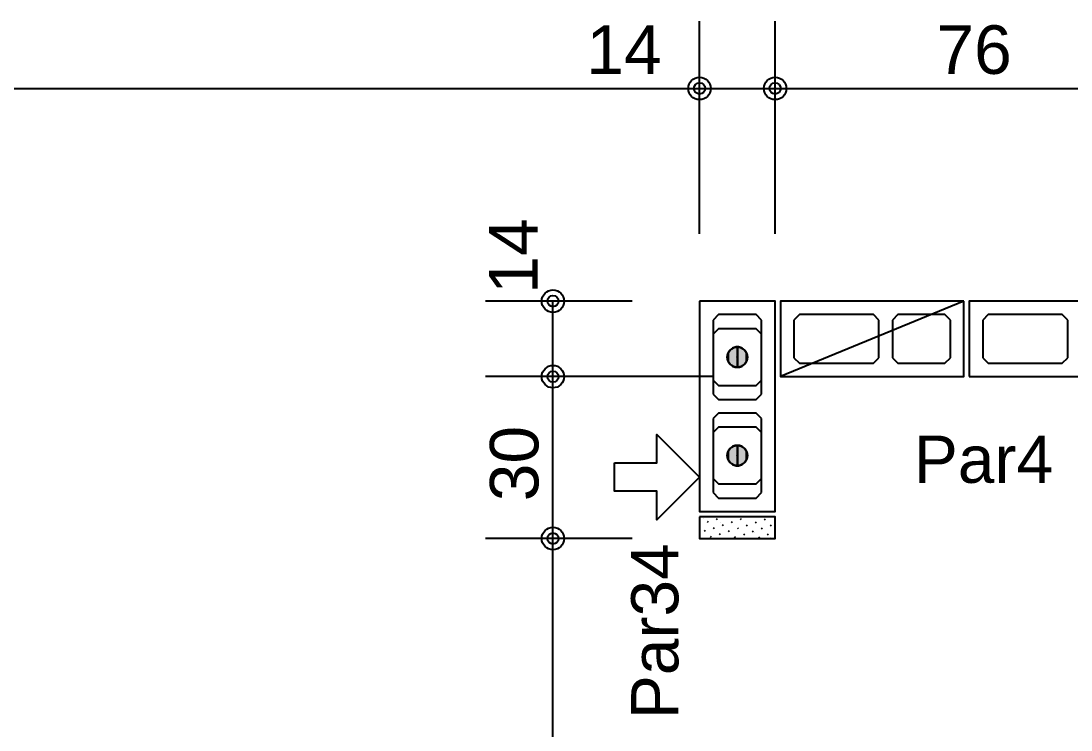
# Model space of a CAD drawing. Extents: x 0 to 119, y 0 to 84.
# Drawn here: x 35.844 to 39.738, y 63.911 to 66.539 of the extents above; entities that cross this region are included whole.
import ezdxf

# ---------------------------------------------------------------- set-up
doc = ezdxf.new("R2010")
doc.units = 0
doc.header["$MEASUREMENT"] = 0
doc.linetypes.add('ESTILO_TQS_0005', pattern=[0.4, 0.3, -0.1])
for name, color, linetype in [('27', 250, 'CONTINUOUS'), ('3', 7, 'CONTINUOUS'), ('35', 255, 'CONTINUOUS')]:
    doc.layers.add(name, color=color, linetype=linetype)
doc.styles.add('TQS_ARIAL', font='arial.ttf')

msp = doc.modelspace()

# ---------------------------------------------------------------- linework, layer by layer
at = {"layer": '27', "color": 250, "linetype": 'ESTILO_TQS_0005'}
for points in [[(38.430294, 65.450548), (38.410294, 65.430548), (38.410294, 65.155548), (38.430294, 65.135548), (38.570294, 65.135548), (38.590294, 65.155548), (38.590294, 65.430548), (38.570294, 65.450548), (38.430294, 65.450548)], [(39.025294, 65.43055), (39.005294, 65.45055), (38.730294, 65.45055), (38.710294, 65.43055), (38.710294, 65.29055), (38.730294, 65.27055), (39.005294, 65.27055), (39.025294, 65.29055), (39.025294, 65.43055)], [(39.290294, 65.43055), (39.270294, 65.45055), (39.095294, 65.45055), (39.075294, 65.43055), (39.075294, 65.29055), (39.095294, 65.27055), (39.270294, 65.27055), (39.290294, 65.29055), (39.290294, 65.43055)], [(39.410294, 65.29055), (39.430294, 65.27055), (39.705294, 65.27055), (39.725294, 65.29055), (39.725294, 65.43055), (39.705294, 65.45055), (39.430294, 65.45055), (39.410294, 65.43055), (39.410294, 65.29055)], [(38.430294, 65.085548), (38.410294, 65.065548), (38.410294, 64.790548), (38.430294, 64.770548), (38.570294, 64.770548), (38.590294, 64.790548), (38.590294, 65.065548), (38.570294, 65.085548), (38.430294, 65.085548)]]:
    msp.add_lwpolyline(points, dxfattribs=at)
at = {"layer": '3', "color": 7, "linetype": 'Continuous'}
for p, q in [((39.340294, 65.50055), (38.660294, 65.22055)), ((38.430294, 65.398048), (38.410294, 65.378048)), ((38.410294, 65.378048), (38.410294, 65.208048)), ((38.570294, 65.398048), (38.430294, 65.398048)), ((38.590294, 65.378048), (38.570294, 65.398048)), ((38.590294, 65.208048), (38.590294, 65.378048)), ((38.410294, 65.208048), (38.430294, 65.188048)), ((38.430294, 65.188048), (38.570294, 65.188048)), ((38.570294, 65.188048), (38.590294, 65.208048)), ((38.430294, 65.033048), (38.410294, 65.013048)), ((38.570294, 65.033048), (38.430294, 65.033048)), ((38.590294, 65.013048), (38.570294, 65.033048)), ((38.410294, 65.013048), (38.410294, 64.843048)), ((38.590294, 64.843048), (38.590294, 65.013048)), ((38.410294, 64.843048), (38.430294, 64.823048)), ((38.570294, 64.823048), (38.590294, 64.843048)), ((38.430294, 64.823048), (38.570294, 64.823048)), ((38.371906, 64.700548), (38.371906, 64.700548)), ((38.376551, 64.695904), (38.376551, 64.695904)), ((38.388395, 64.68406), (38.39193, 64.680524)), ((38.4161, 64.700548), (38.4161, 64.700548)), ((38.421894, 64.694755), (38.425429, 64.691219)), ((38.438422, 64.678226), (38.438422, 64.678226)), ((38.444344, 64.672304), (38.44788, 64.668768)), ((38.460294, 64.700548), (38.460294, 64.700548)), ((38.477844, 64.682999), (38.481379, 64.679463)), ((38.504488, 64.700548), (38.504488, 64.700548)), ((38.510989, 64.694047), (38.514525, 64.690512)), ((38.53344, 64.671597), (38.536975, 64.668061)), ((38.548683, 64.700548), (38.548683, 64.700548)), ((38.566586, 64.682645), (38.570121, 64.67911)), ((38.592877, 64.700548), (38.592877, 64.700548)), ((38.599731, 64.693694), (38.603267, 64.690158)), ((38.622182, 64.671243), (38.625717, 64.667708)), ((38.637071, 64.700548), (38.637071, 64.700548)), ((38.360294, 64.667966), (38.360294, 64.667966)), ((38.377346, 64.650914), (38.380882, 64.647378)), ((38.410845, 64.661609), (38.414381, 64.658073)), ((38.433296, 64.639158), (38.436831, 64.635623)), ((38.466795, 64.649853), (38.470331, 64.646318)), ((38.500294, 64.660548), (38.50383, 64.657013)), ((38.522745, 64.638098), (38.52628, 64.634562)), ((38.555891, 64.649146), (38.559426, 64.645611)), ((38.562166, 64.642871), (38.562166, 64.642871)), ((38.589036, 64.660195), (38.592572, 64.656659)), ((38.611487, 64.637744), (38.615022, 64.634209)), ((38.360294, 64.623772), (38.360294, 64.623772)), ((38.399797, 64.628463), (38.403332, 64.624928)), ((38.489246, 64.627403), (38.492781, 64.623867)), ((38.578341, 64.626696), (38.581877, 64.62316)), ((38.624038, 64.625193), (38.624038, 64.625193))]:
    msp.add_line(p, q, dxfattribs=at)
for points in [[(38.360294, 65.500548), (38.360294, 64.720548), (38.640294, 64.720548), (38.640294, 65.500548), (38.360294, 65.500548)], [(39.340294, 65.50055), (38.660294, 65.50055), (38.660294, 65.22055), (39.340294, 65.22055), (39.340294, 65.50055)], [(39.360294, 65.22055), (40.140294, 65.22055), (40.140294, 65.50055), (39.360294, 65.50055), (39.360294, 65.22055)], [(38.500294, 65.293648), (38.500355, 65.293645), (38.500415, 65.293636), (38.500474, 65.293621), (38.500531, 65.2936), (38.500585, 65.293573), (38.500637, 65.293541), (38.500685, 65.293504), (38.500729, 65.293462), (38.500769, 65.293416), (38.500803, 65.293366), (38.500833, 65.293313), (38.500857, 65.293257), (38.500875, 65.293199), (38.500887, 65.293139), (38.500894, 65.293079), (38.500894, 65.293018), (38.500887, 65.292957), (38.500875, 65.292898), (38.500857, 65.29284), (38.500833, 65.292784), (38.500803, 65.292731), (38.500769, 65.292681), (38.500729, 65.292635), (38.500685, 65.292593), (38.500637, 65.292556), (38.500585, 65.292524), (38.500531, 65.292497), (38.500474, 65.292476), (38.500415, 65.292461), (38.500355, 65.292451), (38.500294, 65.292448), (38.500294, 65.330848), (38.49647, 65.330654), (38.492685, 65.330075), (38.488978, 65.329115), (38.485388, 65.327785), (38.48195, 65.326099), (38.4787, 65.324073), (38.475672, 65.321729), (38.472897, 65.319091), (38.470403, 65.316186), (38.468216, 65.313043), (38.466357, 65.309695), (38.464847, 65.306176), (38.463701, 65.302523), (38.46293, 65.298772), (38.462543, 65.294963), (38.462543, 65.291134), (38.46293, 65.287324), (38.463701, 65.283574), (38.464847, 65.27992), (38.466357, 65.276401), (38.468216, 65.273053), (38.470403, 65.269911), (38.472897, 65.267005), (38.475672, 65.264367), (38.4787, 65.262023), (38.48195, 65.259998), (38.485388, 65.258312), (38.488978, 65.256982), (38.492685, 65.256022), (38.49647, 65.255442), (38.500294, 65.255248), (38.500294, 65.293648)], [(38.500294, 65.292448), (38.500234, 65.292451), (38.500174, 65.292461), (38.500115, 65.292476), (38.500058, 65.292497), (38.500003, 65.292524), (38.499952, 65.292556), (38.499903, 65.292593), (38.499859, 65.292635), (38.49982, 65.292681), (38.499785, 65.292731), (38.499756, 65.292784), (38.499732, 65.29284), (38.499713, 65.292898), (38.499701, 65.292957), (38.499695, 65.293018), (38.499695, 65.293079), (38.499701, 65.293139), (38.499713, 65.293199), (38.499732, 65.293257), (38.499756, 65.293313), (38.499785, 65.293366), (38.49982, 65.293416), (38.499859, 65.293462), (38.499903, 65.293504), (38.499952, 65.293541), (38.500003, 65.293573), (38.500058, 65.2936), (38.500115, 65.293621), (38.500174, 65.293636), (38.500234, 65.293645), (38.500294, 65.293648), (38.500294, 65.255248), (38.504118, 65.255442), (38.507903, 65.256022), (38.51161, 65.256982), (38.515201, 65.258312), (38.518639, 65.259998), (38.521888, 65.262023), (38.524916, 65.264367), (38.527691, 65.267005), (38.530186, 65.269911), (38.532373, 65.273053), (38.534231, 65.276401), (38.535741, 65.27992), (38.536888, 65.283574), (38.537658, 65.287324), (38.538046, 65.291134), (38.538046, 65.294963), (38.537658, 65.298772), (38.536888, 65.302523), (38.535741, 65.306176), (38.534231, 65.309695), (38.532373, 65.313043), (38.530186, 65.316186), (38.527691, 65.319091), (38.524916, 65.321729), (38.521888, 65.324073), (38.518639, 65.326099), (38.515201, 65.327785), (38.51161, 65.329115), (38.507903, 65.330075), (38.504118, 65.330654), (38.500294, 65.330848), (38.500294, 65.292448)], [(38.044347, 64.900871), (38.202321, 64.900871), (38.202321, 65.006187), (38.360294, 64.848214), (38.202321, 64.69024), (38.202321, 64.795556), (38.044347, 64.795556), (38.044347, 64.900871)], [(38.500294, 64.928648), (38.500355, 64.928645), (38.500415, 64.928636), (38.500474, 64.928621), (38.500531, 64.9286), (38.500585, 64.928573), (38.500637, 64.928541), (38.500685, 64.928504), (38.500729, 64.928462), (38.500769, 64.928416), (38.500803, 64.928366), (38.500833, 64.928313), (38.500857, 64.928257), (38.500875, 64.928199), (38.500887, 64.928139), (38.500894, 64.928079), (38.500894, 64.928018), (38.500887, 64.927957), (38.500875, 64.927898), (38.500857, 64.92784), (38.500833, 64.927784), (38.500803, 64.927731), (38.500769, 64.927681), (38.500729, 64.927635), (38.500685, 64.927593), (38.500637, 64.927556), (38.500585, 64.927524), (38.500531, 64.927497), (38.500474, 64.927476), (38.500415, 64.927461), (38.500355, 64.927451), (38.500294, 64.927448), (38.500294, 64.965848), (38.49647, 64.965654), (38.492685, 64.965075), (38.488978, 64.964115), (38.485388, 64.962785), (38.48195, 64.961099), (38.4787, 64.959073), (38.475672, 64.956729), (38.472897, 64.954091), (38.470403, 64.951186), (38.468216, 64.948043), (38.466357, 64.944695), (38.464847, 64.941176), (38.463701, 64.937523), (38.46293, 64.933772), (38.462543, 64.929963), (38.462543, 64.926134), (38.46293, 64.922324), (38.463701, 64.918574), (38.464847, 64.91492), (38.466357, 64.911401), (38.468216, 64.908053), (38.470403, 64.904911), (38.472897, 64.902005), (38.475672, 64.899367), (38.4787, 64.897023), (38.48195, 64.894998), (38.485388, 64.893312), (38.488978, 64.891982), (38.492685, 64.891022), (38.49647, 64.890442), (38.500294, 64.890248), (38.500294, 64.928648)], [(38.500294, 64.927448), (38.500234, 64.927451), (38.500174, 64.927461), (38.500115, 64.927476), (38.500058, 64.927497), (38.500003, 64.927524), (38.499952, 64.927556), (38.499903, 64.927593), (38.499859, 64.927635), (38.49982, 64.927681), (38.499785, 64.927731), (38.499756, 64.927784), (38.499732, 64.92784), (38.499713, 64.927898), (38.499701, 64.927957), (38.499695, 64.928018), (38.499695, 64.928079), (38.499701, 64.928139), (38.499713, 64.928199), (38.499732, 64.928257), (38.499756, 64.928313), (38.499785, 64.928366), (38.49982, 64.928416), (38.499859, 64.928462), (38.499903, 64.928504), (38.499952, 64.928541), (38.500003, 64.928573), (38.500058, 64.9286), (38.500115, 64.928621), (38.500174, 64.928636), (38.500234, 64.928645), (38.500294, 64.928648), (38.500294, 64.890248), (38.504118, 64.890442), (38.507903, 64.891022), (38.51161, 64.891982), (38.515201, 64.893312), (38.518639, 64.894998), (38.521888, 64.897023), (38.524916, 64.899367), (38.527691, 64.902005), (38.530186, 64.904911), (38.532373, 64.908053), (38.534231, 64.911401), (38.535741, 64.91492), (38.536888, 64.918574), (38.537658, 64.922324), (38.538046, 64.926134), (38.538046, 64.929963), (38.537658, 64.933772), (38.536888, 64.937523), (38.535741, 64.941176), (38.534231, 64.944695), (38.532373, 64.948043), (38.530186, 64.951186), (38.527691, 64.954091), (38.524916, 64.956729), (38.521888, 64.959073), (38.518639, 64.961099), (38.515201, 64.962785), (38.51161, 64.964115), (38.507903, 64.965075), (38.504118, 64.965654), (38.500294, 64.965848), (38.500294, 64.927448)], [(38.360294, 64.700548), (38.360294, 64.620548), (38.640294, 64.620548), (38.640294, 64.700548), (38.360294, 64.700548)]]:
    msp.add_lwpolyline(points, dxfattribs=at)
for centre in [(38.500294, 65.293048), (38.500294, 64.928048)]:
    msp.add_circle(centre, 0.0372, dxfattribs=at)
for points in [[(38.462543, 65.294963), (38.462543, 65.291134), (38.46293, 65.298772)], [(38.462543, 65.291134), (38.46293, 65.287324), (38.46293, 65.298772)], [(38.46293, 65.298772), (38.46293, 65.287324), (38.463701, 65.302523)], [(38.46293, 65.287324), (38.463701, 65.283574), (38.463701, 65.302523)], [(38.463701, 65.302523), (38.463701, 65.283574), (38.464847, 65.306176)], [(38.463701, 65.283574), (38.464847, 65.27992), (38.464847, 65.306176)], [(38.464847, 65.306176), (38.464847, 65.27992), (38.466357, 65.309695)], [(38.464847, 65.27992), (38.466357, 65.276401), (38.466357, 65.309695)], [(38.466357, 65.309695), (38.466357, 65.276401), (38.468216, 65.313043)], [(38.466357, 65.276401), (38.468216, 65.273053), (38.468216, 65.313043)], [(38.468216, 65.313043), (38.468216, 65.273053), (38.470403, 65.316186)], [(38.468216, 65.273053), (38.470403, 65.269911), (38.470403, 65.316186)], [(38.470403, 65.316186), (38.470403, 65.269911), (38.472897, 65.319091)], [(38.470403, 65.269911), (38.472897, 65.267005), (38.472897, 65.319091)], [(38.472897, 65.319091), (38.472897, 65.267005), (38.475672, 65.321729)], [(38.472897, 65.267005), (38.475672, 65.264367), (38.475672, 65.321729)], [(38.475672, 65.321729), (38.475672, 65.264367), (38.4787, 65.324073)], [(38.475672, 65.264367), (38.4787, 65.262023), (38.4787, 65.324073)], [(38.4787, 65.324073), (38.4787, 65.262023), (38.48195, 65.326099)], [(38.4787, 65.262023), (38.48195, 65.259998), (38.48195, 65.326099)], [(38.48195, 65.326099), (38.48195, 65.259998), (38.485388, 65.327785)], [(38.48195, 65.259998), (38.485388, 65.258312), (38.485388, 65.327785)], [(38.485388, 65.327785), (38.485388, 65.258312), (38.488978, 65.329115)], [(38.485388, 65.258312), (38.488978, 65.256982), (38.488978, 65.329115)], [(38.488978, 65.329115), (38.488978, 65.256982), (38.492685, 65.330075)], [(38.488978, 65.256982), (38.492685, 65.256022), (38.492685, 65.330075)], [(38.49647, 65.255442), (38.49647, 65.330654), (38.492685, 65.256022)], [(38.492685, 65.330075), (38.492685, 65.256022), (38.49647, 65.330654)], [(38.49647, 65.255442), (38.500294, 65.293648), (38.500294, 65.330848)], [(38.49647, 65.255442), (38.500294, 65.330848), (38.49647, 65.330654)], [(38.49647, 65.255442), (38.500294, 65.255248), (38.500294, 65.293648)], [(38.500294, 65.292448), (38.504118, 65.330654), (38.500294, 65.330848)], [(38.500294, 65.292448), (38.500294, 65.255248), (38.504118, 65.330654)], [(38.500294, 65.255248), (38.504118, 65.255442), (38.504118, 65.330654)], [(38.500294, 65.293648), (38.500769, 65.293416), (38.500294, 65.293648)], [(38.500769, 65.293416), (38.500769, 65.293416), (38.500294, 65.293648)], [(38.500294, 65.293648), (38.500769, 65.293416), (38.500294, 65.293648)], [(38.500769, 65.293416), (38.500769, 65.293416), (38.500294, 65.293648)], [(38.500294, 65.293648), (38.500769, 65.293416), (38.500294, 65.293648)], [(38.500769, 65.293416), (38.500729, 65.293462), (38.500294, 65.293648)], [(38.500294, 65.293648), (38.500729, 65.293462), (38.500294, 65.293648)], [(38.500729, 65.293462), (38.500729, 65.293462), (38.500294, 65.293648)], [(38.500294, 65.293648), (38.500729, 65.293462), (38.500294, 65.293648)], [(38.500729, 65.293462), (38.500685, 65.293504), (38.500294, 65.293648)], [(38.500294, 65.293648), (38.500685, 65.293504), (38.500294, 65.293648)], [(38.500685, 65.293504), (38.500637, 65.293541), (38.500294, 65.293648)], [(38.500294, 65.293648), (38.500637, 65.293541), (38.500294, 65.293648)], [(38.500637, 65.293541), (38.500585, 65.293573), (38.500294, 65.293648)], [(38.500294, 65.293648), (38.500585, 65.293573), (38.500294, 65.293648)], [(38.500585, 65.293573), (38.500474, 65.293621), (38.500294, 65.293648)], [(38.500294, 65.293648), (38.500474, 65.293621), (38.500294, 65.293648)], [(38.500474, 65.293621), (38.500294, 65.293648), (38.500294, 65.293648)], [(38.500294, 65.293648), (38.500294, 65.293648), (38.500294, 65.293648)], [(38.500294, 65.293648), (38.500294, 65.293648), (38.500294, 65.293648)], [(38.500294, 65.293648), (38.500294, 65.293648), (38.500294, 65.293648)], [(38.500294, 65.293648), (38.500294, 65.293648), (38.500294, 65.293648)], [(38.500294, 65.293648), (38.500294, 65.293648), (38.500294, 65.293648)], [(38.500294, 65.293648), (38.500294, 65.293648), (38.500294, 65.293648)], [(38.500294, 65.293648), (38.500294, 65.293648), (38.500294, 65.293648)], [(38.500294, 65.293648), (38.500294, 65.293648), (38.500294, 65.293648)], [(38.500294, 65.293648), (38.500294, 65.293648), (38.500294, 65.293648)], [(38.500294, 65.293648), (38.500294, 65.293648), (38.500294, 65.293648)], [(38.500294, 65.293648), (38.500294, 65.293648), (38.500294, 65.293648)], [(38.500294, 65.293648), (38.500294, 65.293648), (38.500294, 65.293648)], [(38.504118, 65.330654), (38.504118, 65.255442), (38.507903, 65.330075)], [(38.504118, 65.255442), (38.507903, 65.256022), (38.507903, 65.330075)], [(38.507903, 65.330075), (38.507903, 65.256022), (38.51161, 65.329115)], [(38.507903, 65.256022), (38.51161, 65.256982), (38.51161, 65.329115)], [(38.51161, 65.329115), (38.51161, 65.256982), (38.515201, 65.327785)], [(38.51161, 65.256982), (38.515201, 65.258312), (38.515201, 65.327785)], [(38.515201, 65.327785), (38.515201, 65.258312), (38.518639, 65.326099)], [(38.515201, 65.258312), (38.518639, 65.259998), (38.518639, 65.326099)], [(38.518639, 65.326099), (38.518639, 65.259998), (38.521888, 65.324073)], [(38.518639, 65.259998), (38.521888, 65.262023), (38.521888, 65.324073)], [(38.521888, 65.324073), (38.521888, 65.262023), (38.524916, 65.321729)], [(38.521888, 65.262023), (38.524916, 65.264367), (38.524916, 65.321729)], [(38.524916, 65.321729), (38.524916, 65.264367), (38.527691, 65.319091)], [(38.524916, 65.264367), (38.527691, 65.267005), (38.527691, 65.319091)], [(38.527691, 65.319091), (38.527691, 65.267005), (38.530186, 65.316186)], [(38.527691, 65.267005), (38.530186, 65.269911), (38.530186, 65.316186)], [(38.530186, 65.316186), (38.530186, 65.269911), (38.532373, 65.313043)], [(38.530186, 65.269911), (38.532373, 65.273053), (38.532373, 65.313043)], [(38.532373, 65.313043), (38.532373, 65.273053), (38.534231, 65.309695)], [(38.532373, 65.273053), (38.534231, 65.276401), (38.534231, 65.309695)], [(38.534231, 65.309695), (38.534231, 65.276401), (38.535741, 65.306176)], [(38.534231, 65.276401), (38.535741, 65.27992), (38.535741, 65.306176)], [(38.535741, 65.306176), (38.535741, 65.27992), (38.536888, 65.302523)], [(38.535741, 65.27992), (38.536888, 65.283574), (38.536888, 65.302523)], [(38.536888, 65.302523), (38.536888, 65.283574), (38.537658, 65.298772)], [(38.536888, 65.283574), (38.537658, 65.287324), (38.537658, 65.298772)], [(38.537658, 65.298772), (38.537658, 65.287324), (38.538046, 65.294963)], [(38.537658, 65.287324), (38.538046, 65.291134), (38.538046, 65.294963)], [(38.499859, 65.292635), (38.500294, 65.292448), (38.49982, 65.292681)], [(38.500294, 65.292448), (38.500294, 65.292448), (38.49982, 65.292681)], [(38.49982, 65.292681), (38.500294, 65.292448), (38.49982, 65.292681)], [(38.500294, 65.292448), (38.500294, 65.292448), (38.49982, 65.292681)], [(38.49982, 65.292681), (38.500294, 65.292448), (38.49982, 65.292681)], [(38.500294, 65.292448), (38.500294, 65.292448), (38.49982, 65.292681)], [(38.499903, 65.292593), (38.500294, 65.292448), (38.499859, 65.292635)], [(38.500294, 65.292448), (38.500294, 65.292448), (38.499859, 65.292635)], [(38.499859, 65.292635), (38.500294, 65.292448), (38.499859, 65.292635)], [(38.500294, 65.292448), (38.500294, 65.292448), (38.499859, 65.292635)], [(38.499952, 65.292556), (38.500294, 65.292448), (38.499903, 65.292593)], [(38.500294, 65.292448), (38.500294, 65.292448), (38.499903, 65.292593)], [(38.500003, 65.292524), (38.500294, 65.292448), (38.499952, 65.292556)], [(38.500294, 65.292448), (38.500294, 65.292448), (38.499952, 65.292556)], [(38.500115, 65.292476), (38.500294, 65.292448), (38.500003, 65.292524)], [(38.500294, 65.292448), (38.500294, 65.292448), (38.500003, 65.292524)], [(38.500294, 65.292448), (38.500294, 65.292448), (38.500115, 65.292476)], [(38.500294, 65.292448), (38.500294, 65.292448), (38.500115, 65.292476)], [(38.500294, 65.292448), (38.500294, 65.292448), (38.500294, 65.292448)], [(38.500294, 65.292448), (38.500294, 65.292448), (38.500294, 65.292448)], [(38.500294, 65.292448), (38.500294, 65.292448), (38.500294, 65.292448)], [(38.500294, 65.292448), (38.500294, 65.292448), (38.500294, 65.292448)], [(38.500294, 65.292448), (38.500294, 65.292448), (38.500294, 65.292448)], [(38.500294, 65.292448), (38.500294, 65.292448), (38.500294, 65.292448)], [(38.500294, 65.292448), (38.500294, 65.292448), (38.500294, 65.292448)], [(38.500294, 65.292448), (38.500294, 65.292448), (38.500294, 65.292448)], [(38.500294, 65.292448), (38.500294, 65.292448), (38.500294, 65.292448)], [(38.500294, 65.292448), (38.500294, 65.292448), (38.500294, 65.292448)], [(38.500294, 65.292448), (38.500294, 65.292448), (38.500294, 65.292448)], [(38.500294, 65.292448), (38.500294, 65.292448), (38.500294, 65.292448)], [(38.464847, 64.941176), (38.464847, 64.91492), (38.466357, 64.944695)], [(38.464847, 64.91492), (38.466357, 64.911401), (38.466357, 64.944695)], [(38.466357, 64.944695), (38.466357, 64.911401), (38.468216, 64.948043)], [(38.466357, 64.911401), (38.468216, 64.908053), (38.468216, 64.948043)], [(38.468216, 64.948043), (38.468216, 64.908053), (38.470403, 64.951186)], [(38.468216, 64.908053), (38.470403, 64.904911), (38.470403, 64.951186)], [(38.470403, 64.951186), (38.470403, 64.904911), (38.472897, 64.954091)], [(38.470403, 64.904911), (38.472897, 64.902005), (38.472897, 64.954091)], [(38.472897, 64.954091), (38.472897, 64.902005), (38.475672, 64.956729)], [(38.472897, 64.902005), (38.475672, 64.899367), (38.475672, 64.956729)], [(38.475672, 64.956729), (38.475672, 64.899367), (38.4787, 64.959073)], [(38.475672, 64.899367), (38.4787, 64.897023), (38.4787, 64.959073)], [(38.4787, 64.959073), (38.4787, 64.897023), (38.48195, 64.961099)], [(38.4787, 64.897023), (38.48195, 64.894998), (38.48195, 64.961099)], [(38.48195, 64.961099), (38.48195, 64.894998), (38.485388, 64.962785)], [(38.48195, 64.894998), (38.485388, 64.893312), (38.485388, 64.962785)], [(38.485388, 64.962785), (38.485388, 64.893312), (38.488978, 64.964115)], [(38.485388, 64.893312), (38.488978, 64.891982), (38.488978, 64.964115)], [(38.488978, 64.964115), (38.488978, 64.891982), (38.492685, 64.965075)], [(38.488978, 64.891982), (38.492685, 64.891022), (38.492685, 64.965075)], [(38.49647, 64.890442), (38.49647, 64.965654), (38.492685, 64.891022)], [(38.492685, 64.965075), (38.492685, 64.891022), (38.49647, 64.965654)], [(38.49647, 64.890442), (38.500294, 64.928648), (38.500294, 64.965848)], [(38.49647, 64.890442), (38.500294, 64.965848), (38.49647, 64.965654)], [(38.500294, 64.927448), (38.504118, 64.965654), (38.500294, 64.965848)], [(38.500294, 64.927448), (38.500294, 64.890248), (38.504118, 64.965654)], [(38.500294, 64.890248), (38.504118, 64.890442), (38.504118, 64.965654)], [(38.504118, 64.965654), (38.504118, 64.890442), (38.507903, 64.965075)], [(38.504118, 64.890442), (38.507903, 64.891022), (38.507903, 64.965075)], [(38.507903, 64.965075), (38.507903, 64.891022), (38.51161, 64.964115)], [(38.507903, 64.891022), (38.51161, 64.891982), (38.51161, 64.964115)], [(38.51161, 64.964115), (38.51161, 64.891982), (38.515201, 64.962785)], [(38.51161, 64.891982), (38.515201, 64.893312), (38.515201, 64.962785)], [(38.515201, 64.962785), (38.515201, 64.893312), (38.518639, 64.961099)], [(38.515201, 64.893312), (38.518639, 64.894998), (38.518639, 64.961099)], [(38.518639, 64.961099), (38.518639, 64.894998), (38.521888, 64.959073)], [(38.518639, 64.894998), (38.521888, 64.897023), (38.521888, 64.959073)], [(38.521888, 64.959073), (38.521888, 64.897023), (38.524916, 64.956729)], [(38.521888, 64.897023), (38.524916, 64.899367), (38.524916, 64.956729)], [(38.524916, 64.956729), (38.524916, 64.899367), (38.527691, 64.954091)], [(38.524916, 64.899367), (38.527691, 64.902005), (38.527691, 64.954091)], [(38.527691, 64.954091), (38.527691, 64.902005), (38.530186, 64.951186)], [(38.527691, 64.902005), (38.530186, 64.904911), (38.530186, 64.951186)], [(38.530186, 64.951186), (38.530186, 64.904911), (38.532373, 64.948043)], [(38.530186, 64.904911), (38.532373, 64.908053), (38.532373, 64.948043)], [(38.532373, 64.948043), (38.532373, 64.908053), (38.534231, 64.944695)], [(38.532373, 64.908053), (38.534231, 64.911401), (38.534231, 64.944695)], [(38.534231, 64.944695), (38.534231, 64.911401), (38.535741, 64.941176)], [(38.462543, 64.929963), (38.462543, 64.926134), (38.46293, 64.933772)], [(38.462543, 64.926134), (38.46293, 64.922324), (38.46293, 64.933772)], [(38.46293, 64.933772), (38.46293, 64.922324), (38.463701, 64.937523)], [(38.46293, 64.922324), (38.463701, 64.918574), (38.463701, 64.937523)], [(38.463701, 64.937523), (38.463701, 64.918574), (38.464847, 64.941176)], [(38.463701, 64.918574), (38.464847, 64.91492), (38.464847, 64.941176)], [(38.49647, 64.890442), (38.500294, 64.890248), (38.500294, 64.928648)], [(38.499859, 64.927635), (38.500294, 64.927448), (38.49982, 64.927681)], [(38.500294, 64.927448), (38.500294, 64.927448), (38.49982, 64.927681)], [(38.49982, 64.927681), (38.500294, 64.927448), (38.49982, 64.927681)], [(38.500294, 64.927448), (38.500294, 64.927448), (38.49982, 64.927681)], [(38.49982, 64.927681), (38.500294, 64.927448), (38.49982, 64.927681)], [(38.500294, 64.927448), (38.500294, 64.927448), (38.49982, 64.927681)], [(38.499903, 64.927593), (38.500294, 64.927448), (38.499859, 64.927635)], [(38.500294, 64.927448), (38.500294, 64.927448), (38.499859, 64.927635)], [(38.499859, 64.927635), (38.500294, 64.927448), (38.499859, 64.927635)], [(38.500294, 64.927448), (38.500294, 64.927448), (38.499859, 64.927635)], [(38.499952, 64.927556), (38.500294, 64.927448), (38.499903, 64.927593)], [(38.500294, 64.927448), (38.500294, 64.927448), (38.499903, 64.927593)], [(38.500003, 64.927524), (38.500294, 64.927448), (38.499952, 64.927556)], [(38.500294, 64.927448), (38.500294, 64.927448), (38.499952, 64.927556)], [(38.500115, 64.927476), (38.500294, 64.927448), (38.500003, 64.927524)], [(38.500294, 64.927448), (38.500294, 64.927448), (38.500003, 64.927524)], [(38.500294, 64.927448), (38.500294, 64.927448), (38.500115, 64.927476)], [(38.500294, 64.927448), (38.500294, 64.927448), (38.500115, 64.927476)], [(38.500294, 64.928648), (38.500769, 64.928416), (38.500294, 64.928648)], [(38.500769, 64.928416), (38.500769, 64.928416), (38.500294, 64.928648)], [(38.500294, 64.928648), (38.500769, 64.928416), (38.500294, 64.928648)], [(38.500769, 64.928416), (38.500769, 64.928416), (38.500294, 64.928648)], [(38.500294, 64.928648), (38.500769, 64.928416), (38.500294, 64.928648)], [(38.500769, 64.928416), (38.500729, 64.928462), (38.500294, 64.928648)], [(38.500294, 64.928648), (38.500729, 64.928462), (38.500294, 64.928648)], [(38.500729, 64.928462), (38.500729, 64.928462), (38.500294, 64.928648)], [(38.500294, 64.928648), (38.500729, 64.928462), (38.500294, 64.928648)], [(38.500729, 64.928462), (38.500685, 64.928504), (38.500294, 64.928648)], [(38.500294, 64.928648), (38.500685, 64.928504), (38.500294, 64.928648)], [(38.500685, 64.928504), (38.500637, 64.928541), (38.500294, 64.928648)], [(38.500294, 64.928648), (38.500637, 64.928541), (38.500294, 64.928648)], [(38.500637, 64.928541), (38.500585, 64.928573), (38.500294, 64.928648)], [(38.500294, 64.928648), (38.500585, 64.928573), (38.500294, 64.928648)], [(38.500585, 64.928573), (38.500474, 64.928621), (38.500294, 64.928648)], [(38.500294, 64.928648), (38.500474, 64.928621), (38.500294, 64.928648)], [(38.500474, 64.928621), (38.500294, 64.928648), (38.500294, 64.928648)], [(38.500294, 64.928648), (38.500294, 64.928648), (38.500294, 64.928648)], [(38.500294, 64.928648), (38.500294, 64.928648), (38.500294, 64.928648)], [(38.500294, 64.928648), (38.500294, 64.928648), (38.500294, 64.928648)], [(38.500294, 64.928648), (38.500294, 64.928648), (38.500294, 64.928648)], [(38.500294, 64.928648), (38.500294, 64.928648), (38.500294, 64.928648)], [(38.500294, 64.928648), (38.500294, 64.928648), (38.500294, 64.928648)], [(38.500294, 64.928648), (38.500294, 64.928648), (38.500294, 64.928648)], [(38.500294, 64.928648), (38.500294, 64.928648), (38.500294, 64.928648)], [(38.500294, 64.928648), (38.500294, 64.928648), (38.500294, 64.928648)], [(38.500294, 64.928648), (38.500294, 64.928648), (38.500294, 64.928648)], [(38.500294, 64.928648), (38.500294, 64.928648), (38.500294, 64.928648)], [(38.500294, 64.928648), (38.500294, 64.928648), (38.500294, 64.928648)], [(38.500294, 64.927448), (38.500294, 64.927448), (38.500294, 64.927448)], [(38.500294, 64.927448), (38.500294, 64.927448), (38.500294, 64.927448)], [(38.500294, 64.927448), (38.500294, 64.927448), (38.500294, 64.927448)], [(38.500294, 64.927448), (38.500294, 64.927448), (38.500294, 64.927448)], [(38.500294, 64.927448), (38.500294, 64.927448), (38.500294, 64.927448)], [(38.500294, 64.927448), (38.500294, 64.927448), (38.500294, 64.927448)], [(38.500294, 64.927448), (38.500294, 64.927448), (38.500294, 64.927448)], [(38.500294, 64.927448), (38.500294, 64.927448), (38.500294, 64.927448)], [(38.500294, 64.927448), (38.500294, 64.927448), (38.500294, 64.927448)], [(38.500294, 64.927448), (38.500294, 64.927448), (38.500294, 64.927448)], [(38.500294, 64.927448), (38.500294, 64.927448), (38.500294, 64.927448)], [(38.500294, 64.927448), (38.500294, 64.927448), (38.500294, 64.927448)], [(38.534231, 64.911401), (38.535741, 64.91492), (38.535741, 64.941176)], [(38.535741, 64.941176), (38.535741, 64.91492), (38.536888, 64.937523)], [(38.535741, 64.91492), (38.536888, 64.918574), (38.536888, 64.937523)], [(38.536888, 64.937523), (38.536888, 64.918574), (38.537658, 64.933772)], [(38.536888, 64.918574), (38.537658, 64.922324), (38.537658, 64.933772)], [(38.537658, 64.933772), (38.537658, 64.922324), (38.538046, 64.929963)], [(38.537658, 64.922324), (38.538046, 64.926134), (38.538046, 64.929963)]]:
    msp.add_solid(points, dxfattribs=at)
at = {"layer": '35', "color": 255, "linetype": 'Continuous'}
for p, q in [((38.360294, 65.750548), (38.360294, 66.53915)), ((38.360294, 65.750548), (38.360294, 66.53915)), ((38.640294, 65.750548), (38.640294, 66.53915)), ((38.640294, 65.750548), (38.640294, 66.53915)), ((31.01025, 66.28915), (38.360294, 66.28915)), ((38.360294, 66.28915), (38.640294, 66.28915)), ((38.640294, 66.28915), (40.16025, 66.28915)), ((38.110294, 65.500548), (37.566706, 65.500548)), ((37.816706, 65.22055), (37.816706, 65.500548)), ((38.360294, 65.500548), (38.360294, 65.500548)), ((38.360294, 65.500548), (38.360294, 65.500548)), ((38.360294, 65.500548), (38.360294, 65.500548)), ((38.640294, 65.500548), (38.640294, 65.500548)), ((38.640294, 65.500548), (38.640294, 65.500548)), ((38.410294, 65.22055), (37.566706, 65.22055)), ((38.410294, 65.22055), (37.566706, 65.22055)), ((37.816706, 64.620548), (37.816706, 65.22055)), ((38.660294, 65.22055), (38.660294, 65.22055)), ((38.660294, 65.22055), (38.660294, 65.22055)), ((38.110294, 64.620548), (37.566706, 64.620548)), ((38.110294, 64.620548), (37.566706, 64.620548)), ((37.816706, 61.60055), (37.816706, 64.620548)), ((38.360294, 64.620548), (38.360294, 64.620548)), ((38.360294, 64.620548), (38.360294, 64.620548))]:
    msp.add_line(p, q, dxfattribs=at)
for centre, radius in [((38.360294, 66.28915), 0.041625), ((38.360294, 66.28915), 0.041625), ((38.360294, 66.28915), 0.02075), ((38.360294, 66.28915), 0.02075), ((38.640294, 66.28915), 0.041625), ((38.640294, 66.28915), 0.041625), ((38.640294, 66.28915), 0.02075), ((38.640294, 66.28915), 0.02075), ((37.816706, 65.500548), 0.041625), ((37.816706, 65.500548), 0.02075), ((37.816706, 65.22055), 0.041625), ((37.816706, 65.22055), 0.041625), ((37.816706, 65.22055), 0.02075), ((37.816706, 65.22055), 0.02075), ((37.816706, 64.620548), 0.041625), ((37.816706, 64.620548), 0.041625), ((37.816706, 64.620548), 0.02075), ((37.816706, 64.620548), 0.02075)]:
    msp.add_circle(centre, radius, dxfattribs=at)

# ---------------------------------------------------------------- texts
at = {"layer": '3', "color": 7, "linetype": 'Continuous', "style": 'TQS_ARIAL'}
msp.add_text('Par4', height=0.175, dxfattribs=at).set_placement((39.154866, 64.8268))
msp.add_text('Par34', height=0.175, rotation=90, dxfattribs=at).set_placement((38.281574, 63.950661))
at = {"layer": '35', "color": 255, "linetype": 'Continuous', "style": 'TQS_ARIAL'}
for s, p in [('14', (37.940294, 66.34315)), ('76', (39.238272, 66.34315))]:
    msp.add_text(s, height=0.18, dxfattribs=at).set_placement(p)
for s, p in [('14', (37.759653, 65.52814)), ('30', (37.762706, 64.758549))]:
    msp.add_text(s, height=0.18, rotation=90, dxfattribs=at).set_placement(p)

doc.saveas('drawing.dxf')
